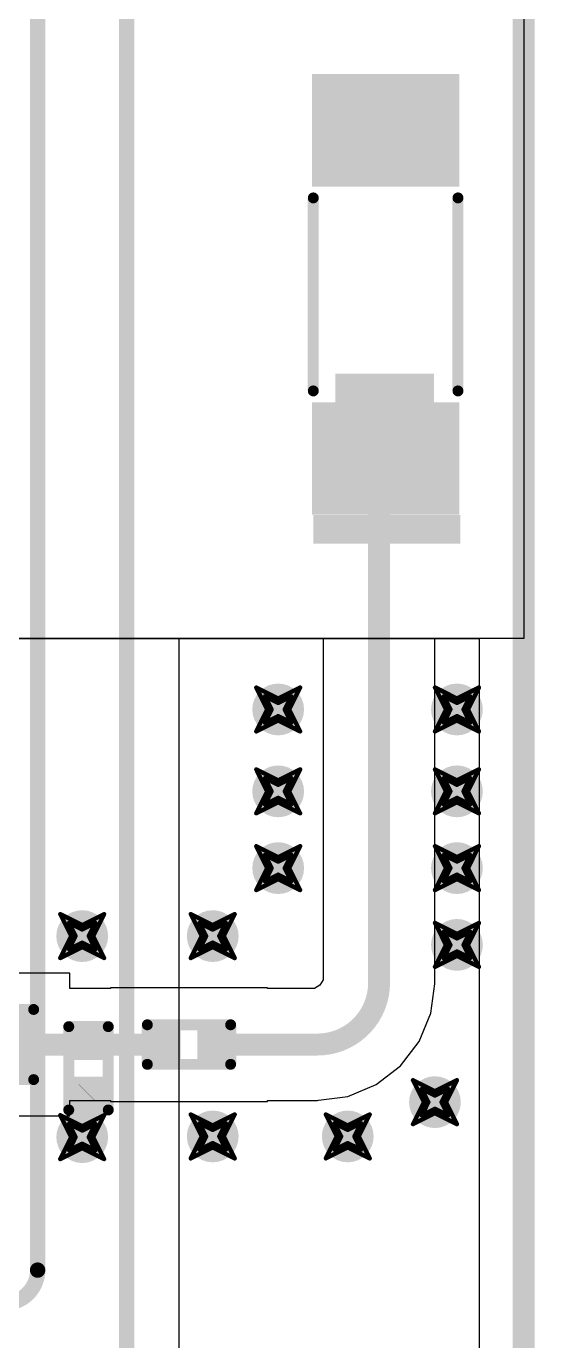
# Model space of a CAD drawing. Header units: inches. Extents: x -2 to 5376, y -4 to 5426.
# Drawn here: x 132.67 to 138.56, y 36.67 to 51.89 of the extents above; entities that cross this region are included whole.
import ezdxf

# ---------------------------------------------------------------- set-up
doc = ezdxf.new("R2010")
doc.units = ezdxf.units.IN
for name, color, linetype in [('Board Outline', 216, 'Continuous'), ('Bottom Layer', 5, 'Continuous'), ('Drill Drawing', 1, 'Continuous'), ('Layer 1', 16, 'Continuous'), ('Layer 2', 76, 'Continuous'), ('Multi-Layer', 9, 'Continuous'), ('Top Layer', 1, 'Continuous'), ('Top Overlay', 2, 'Continuous'), ('Top Paste', 8, 'Continuous'), ('Top Solder', 216, 'Continuous'), ('Via Holes', 16, 'Continuous')]:
    doc.layers.add(name, color=color, linetype=linetype)

# ---------------------------------------------------------------- blocks, each defined once
blk = doc.blocks.new('IND_0201_248')
at = {"layer": 'Top Layer'}
for points in [[(-0.4, 0.15), (-0.15, 0.15), (-0.15, -0.15), (-0.4, -0.15)], [(0.15, 0.15), (0.4, 0.15), (0.4, -0.15), (0.15, -0.15)]]:
    blk.add_hatch(color=1, dxfattribs=at).paths.add_polyline_path(points)
at = {"layer": 'Top Paste'}
for points in [[(-0.4, 0.15), (-0.15, 0.15), (-0.15, -0.15), (-0.4, -0.15)], [(0.15, 0.15), (0.4, 0.15), (0.4, -0.15), (0.15, -0.15)]]:
    blk.add_hatch(color=8, dxfattribs=at).paths.add_polyline_path(points)
at = {"layer": 'Top Solder'}
for points in [[(-0.455, 0.205), (-0.095, 0.205), (-0.095, -0.205), (-0.455, -0.205)], [(0.095, 0.205), (0.455, 0.205), (0.455, -0.205), (0.095, -0.205)]]:
    blk.add_hatch(color=216, dxfattribs=at).paths.add_polyline_path(points)
at = {"layer": 'Top Overlay', "const_width": 0.127}
for points in [[(-0.483, 0.229), (0.483, 0.229)], [(-0.483, 0.229), (-0.483, -0.229)], [(0.483, 0.229), (0.483, -0.229)], [(-0.483, -0.229), (0.483, -0.229)]]:
    blk.add_lwpolyline(points, dxfattribs=at)
at = {"layer": 'Top Overlay', "const_width": 0.0635}
for points in [[(-0.514, 0.229, 1), (-0.451, 0.229, 1)], [(-0.514, 0.229, 1), (-0.451, 0.229, 1)], [(0.451, 0.229, 1), (0.514, 0.229, 1)], [(0.451, 0.229, 1), (0.514, 0.229, 1)], [(-0.514, -0.229, 1), (-0.451, -0.229, 1)], [(-0.514, -0.229, 1), (-0.451, -0.229, 1)], [(0.451, -0.229, 1), (0.514, -0.229, 1)], [(0.451, -0.229, 1), (0.514, -0.229, 1)]]:
    blk.add_lwpolyline(points, format="xyb", close=True, dxfattribs=at)
blk = doc.blocks.new('IND_0201_249')
at = {"layer": 'Top Layer'}
for points in [[(-0.4, 0.15), (-0.15, 0.15), (-0.15, -0.15), (-0.4, -0.15)], [(0.15, 0.15), (0.4, 0.15), (0.4, -0.15), (0.15, -0.15)]]:
    blk.add_hatch(color=1, dxfattribs=at).paths.add_polyline_path(points)
at = {"layer": 'Top Paste'}
for points in [[(-0.4, 0.15), (-0.15, 0.15), (-0.15, -0.15), (-0.4, -0.15)], [(0.15, 0.15), (0.4, 0.15), (0.4, -0.15), (0.15, -0.15)]]:
    blk.add_hatch(color=8, dxfattribs=at).paths.add_polyline_path(points)
at = {"layer": 'Top Solder'}
for points in [[(-0.455, 0.205), (-0.095, 0.205), (-0.095, -0.205), (-0.455, -0.205)], [(0.095, 0.205), (0.455, 0.205), (0.455, -0.205), (0.095, -0.205)]]:
    blk.add_hatch(color=216, dxfattribs=at).paths.add_polyline_path(points)
at = {"layer": 'Top Overlay', "const_width": 0.127}
for points in [[(-0.483, 0.229), (0.483, 0.229)], [(-0.483, -0.229), (-0.483, 0.229)], [(0.483, -0.229), (0.483, 0.229)], [(-0.483, -0.229), (0.483, -0.229)]]:
    blk.add_lwpolyline(points, dxfattribs=at)
at = {"layer": 'Top Overlay', "const_width": 0.0635}
for points in [[(-0.514, 0.229, 1), (-0.451, 0.229, 1)], [(-0.514, 0.229, 1), (-0.451, 0.229, 1)], [(0.451, 0.229, 1), (0.514, 0.229, 1)], [(0.451, 0.229, 1), (0.514, 0.229, 1)], [(-0.514, -0.229, 1), (-0.451, -0.229, 1)], [(-0.514, -0.229, 1), (-0.451, -0.229, 1)], [(0.451, -0.229, 1), (0.514, -0.229, 1)], [(0.451, -0.229, 1), (0.514, -0.229, 1)]]:
    blk.add_lwpolyline(points, format="xyb", close=True, dxfattribs=at)
blk = doc.blocks.new('C___0402_303')
at = {"layer": 'Top Layer'}
for points in [[(-0.699, -0.318), (-0.699, 0.318), (-0.241, 0.318), (-0.241, -0.318)], [(0.241, -0.318), (0.241, 0.318), (0.699, 0.318), (0.699, -0.318)]]:
    blk.add_hatch(color=1, dxfattribs=at).paths.add_polyline_path(points)
at = {"layer": 'Top Paste'}
for points in [[(-0.699, -0.318), (-0.699, 0.318), (-0.241, 0.318), (-0.241, -0.318)], [(0.241, -0.318), (0.241, 0.318), (0.699, 0.318), (0.699, -0.318)]]:
    blk.add_hatch(color=8, dxfattribs=at).paths.add_polyline_path(points)
at = {"layer": 'Top Solder'}
for points in [[(-0.758, -0.377), (-0.758, 0.377), (-0.181, 0.377), (-0.181, -0.377)], [(0.181, -0.377), (0.181, 0.377), (0.759, 0.377), (0.759, -0.377)]]:
    blk.add_hatch(color=216, dxfattribs=at).paths.add_polyline_path(points)
at = {"layer": 'Top Overlay', "const_width": 0.127}
for points in [[(-0.787, -0.406), (-0.787, 0.406)], [(-0.787, 0.406), (-0.279, 0.406)], [(0.279, 0.406), (0.787, 0.406)], [(0.787, -0.406), (0.787, 0.406)], [(-0.787, -0.406), (-0.279, -0.406)], [(0.279, -0.406), (0.787, -0.406)]]:
    blk.add_lwpolyline(points, dxfattribs=at)
at = {"layer": 'Top Overlay', "const_width": 0.0635}
for points in [[(-0.819, 0.406, 1), (-0.756, 0.406, 1)], [(-0.819, 0.406, 1), (-0.756, 0.406, 1)], [(-0.311, 0.406, 1), (-0.248, 0.406, 1)], [(0.248, 0.406, 1), (0.311, 0.406, 1)], [(0.756, 0.406, 1), (0.819, 0.406, 1)], [(0.756, 0.406, 1), (0.819, 0.406, 1)], [(-0.819, -0.406, 1), (-0.756, -0.406, 1)], [(-0.819, -0.406, 1), (-0.756, -0.406, 1)], [(-0.311, -0.406, 1), (-0.248, -0.406, 1)], [(0.248, -0.406, 1), (0.311, -0.406, 1)], [(0.756, -0.406, 1), (0.819, -0.406, 1)], [(0.756, -0.406, 1), (0.819, -0.406, 1)]]:
    blk.add_lwpolyline(points, format="xyb", close=True, dxfattribs=at)
blk = doc.blocks.new('ANT_1206_347')
at = {"layer": 'Top Layer'}
for points in [[(-2.45, 0.75), (-1.35, 0.75), (-1.35, -0.75), (-2.45, -0.75)], [(1.35, 0.75), (2.45, 0.75), (2.45, -0.75), (1.35, -0.75)]]:
    blk.add_hatch(color=1, dxfattribs=at).paths.add_polyline_path(points)
at = {"layer": 'Top Overlay'}
for points in [[(-2.556, 0.837), (-2.887, 0.837), (-2.887, -0.865), (-2.556, -0.865)], [(-1.248, -0.559), (-0.917, -0.559), (-0.917, 0.584), (-1.248, 0.584)]]:
    blk.add_hatch(color=2, dxfattribs=at).paths.add_polyline_path(points)
at = {"layer": 'Top Paste'}
for points in [[(-2.45, 0.75), (-1.35, 0.75), (-1.35, -0.75), (-2.45, -0.75)], [(1.35, 0.75), (2.45, 0.75), (2.45, -0.75), (1.35, -0.75)]]:
    blk.add_hatch(color=8, dxfattribs=at).paths.add_polyline_path(points)
at = {"layer": 'Top Solder'}
for points in [[(-2.552, 0.852), (-1.248, 0.852), (-1.248, -0.852), (-2.552, -0.852)], [(1.248, 0.852), (2.552, 0.852), (2.552, -0.852), (1.248, -0.852)]]:
    blk.add_hatch(color=216, dxfattribs=at).paths.add_polyline_path(points)
at = {"layer": 'Top Overlay', "const_width": 0.127}
for points in [[(-1.118, 0.838), (1.118, 0.838)], [(-1.118, -0.838), (1.118, -0.838)]]:
    blk.add_lwpolyline(points, dxfattribs=at)
at = {"layer": 'Top Overlay', "const_width": 0.0635}
for points in [[(-1.149, 0.838, 1), (-1.086, 0.838, 1)], [(1.086, 0.838, 1), (1.149, 0.838, 1)], [(-1.149, -0.838, 1), (-1.086, -0.838, 1)], [(1.086, -0.838, 1), (1.149, -0.838, 1)]]:
    blk.add_lwpolyline(points, format="xyb", close=True, dxfattribs=at)

msp = doc.modelspace()

# ---------------------------------------------------------------- hatches: boundary and pattern name
at = {"layer": 'Bottom Layer'}
h = msp.add_hatch(color=5, dxfattribs=at)
edge = h.paths.add_edge_path()
edge.add_arc((135.585, 43.983), 0.3, 0, 360)
h = msp.add_hatch(color=5, dxfattribs=at)
edge = h.paths.add_edge_path()
edge.add_arc((137.656, 43.983), 0.3, 0, 360)
h = msp.add_hatch(color=5, dxfattribs=at)
edge = h.paths.add_edge_path()
edge.add_arc((135.585, 43.035), 0.3, 0, 360)
h = msp.add_hatch(color=5, dxfattribs=at)
edge = h.paths.add_edge_path()
edge.add_arc((137.656, 43.035), 0.3, 0, 360)
h = msp.add_hatch(color=5, dxfattribs=at)
edge = h.paths.add_edge_path()
edge.add_arc((135.585, 42.146), 0.3, 0, 360)
h = msp.add_hatch(color=5, dxfattribs=at)
edge = h.paths.add_edge_path()
edge.add_arc((137.656, 42.146), 0.3, 0, 360)
h = msp.add_hatch(color=5, dxfattribs=at)
edge = h.paths.add_edge_path()
edge.add_arc((133.315, 41.359), 0.3, 0, 360)
h = msp.add_hatch(color=5, dxfattribs=at)
edge = h.paths.add_edge_path()
edge.add_arc((134.827, 41.359), 0.3, 0, 360)
h = msp.add_hatch(color=5, dxfattribs=at)
edge = h.paths.add_edge_path()
edge.add_arc((137.656, 41.257), 0.3, 0, 360)
h = msp.add_hatch(color=5, dxfattribs=at)
edge = h.paths.add_edge_path()
edge.add_arc((137.401, 39.436), 0.3, 0, 360)
h = msp.add_hatch(color=5, dxfattribs=at)
edge = h.paths.add_edge_path()
edge.add_arc((133.315, 39.031), 0.3, 0, 360)
h = msp.add_hatch(color=5, dxfattribs=at)
edge = h.paths.add_edge_path()
edge.add_arc((134.827, 39.039), 0.3, 0, 360)
h = msp.add_hatch(color=5, dxfattribs=at)
edge = h.paths.add_edge_path()
edge.add_arc((136.391, 39.039), 0.3, 0, 360)
at = {"layer": 'Layer 1'}
h = msp.add_hatch(color=16, dxfattribs=at)
edge = h.paths.add_edge_path()
edge.add_arc((135.585, 43.983), 0.3, 0, 360)
h = msp.add_hatch(color=16, dxfattribs=at)
edge = h.paths.add_edge_path()
edge.add_arc((137.656, 43.983), 0.3, 0, 360)
h = msp.add_hatch(color=16, dxfattribs=at)
edge = h.paths.add_edge_path()
edge.add_arc((135.585, 43.035), 0.3, 0, 360)
h = msp.add_hatch(color=16, dxfattribs=at)
edge = h.paths.add_edge_path()
edge.add_arc((137.656, 43.035), 0.3, 0, 360)
h = msp.add_hatch(color=16, dxfattribs=at)
edge = h.paths.add_edge_path()
edge.add_arc((135.585, 42.146), 0.3, 0, 360)
h = msp.add_hatch(color=16, dxfattribs=at)
edge = h.paths.add_edge_path()
edge.add_arc((137.656, 42.146), 0.3, 0, 360)
h = msp.add_hatch(color=16, dxfattribs=at)
edge = h.paths.add_edge_path()
edge.add_arc((133.315, 41.359), 0.3, 0, 360)
h = msp.add_hatch(color=16, dxfattribs=at)
edge = h.paths.add_edge_path()
edge.add_arc((134.827, 41.359), 0.3, 0, 360)
h = msp.add_hatch(color=16, dxfattribs=at)
edge = h.paths.add_edge_path()
edge.add_arc((137.656, 41.257), 0.3, 0, 360)
h = msp.add_hatch(color=16, dxfattribs=at)
edge = h.paths.add_edge_path()
edge.add_arc((137.401, 39.436), 0.3, 0, 360)
h = msp.add_hatch(color=16, dxfattribs=at)
edge = h.paths.add_edge_path()
edge.add_arc((133.315, 39.031), 0.3, 0, 360)
h = msp.add_hatch(color=16, dxfattribs=at)
edge = h.paths.add_edge_path()
edge.add_arc((134.827, 39.039), 0.3, 0, 360)
h = msp.add_hatch(color=16, dxfattribs=at)
edge = h.paths.add_edge_path()
edge.add_arc((136.391, 39.039), 0.3, 0, 360)
at = {"layer": 'Layer 2'}
h = msp.add_hatch(color=76, dxfattribs=at)
edge = h.paths.add_edge_path()
edge.add_arc((135.585, 43.983), 0.3, 0, 360)
h = msp.add_hatch(color=76, dxfattribs=at)
edge = h.paths.add_edge_path()
edge.add_arc((137.656, 43.983), 0.3, 0, 360)
h = msp.add_hatch(color=76, dxfattribs=at)
edge = h.paths.add_edge_path()
edge.add_arc((135.585, 43.035), 0.3, 0, 360)
h = msp.add_hatch(color=76, dxfattribs=at)
edge = h.paths.add_edge_path()
edge.add_arc((137.656, 43.035), 0.3, 0, 360)
h = msp.add_hatch(color=76, dxfattribs=at)
edge = h.paths.add_edge_path()
edge.add_arc((135.585, 42.146), 0.3, 0, 360)
h = msp.add_hatch(color=76, dxfattribs=at)
edge = h.paths.add_edge_path()
edge.add_arc((137.656, 42.146), 0.3, 0, 360)
h = msp.add_hatch(color=76, dxfattribs=at)
edge = h.paths.add_edge_path()
edge.add_arc((133.315, 41.359), 0.3, 0, 360)
h = msp.add_hatch(color=76, dxfattribs=at)
edge = h.paths.add_edge_path()
edge.add_arc((134.827, 41.359), 0.3, 0, 360)
h = msp.add_hatch(color=76, dxfattribs=at)
edge = h.paths.add_edge_path()
edge.add_arc((137.656, 41.257), 0.3, 0, 360)
h = msp.add_hatch(color=76, dxfattribs=at)
edge = h.paths.add_edge_path()
edge.add_arc((137.401, 39.436), 0.3, 0, 360)
h = msp.add_hatch(color=76, dxfattribs=at)
edge = h.paths.add_edge_path()
edge.add_arc((133.315, 39.031), 0.3, 0, 360)
h = msp.add_hatch(color=76, dxfattribs=at)
edge = h.paths.add_edge_path()
edge.add_arc((134.827, 39.039), 0.3, 0, 360)
h = msp.add_hatch(color=76, dxfattribs=at)
edge = h.paths.add_edge_path()
edge.add_arc((136.391, 39.039), 0.3, 0, 360)
at = {"layer": 'Top Layer'}
h = msp.add_hatch(color=1, dxfattribs=at)
edge = h.paths.add_edge_path()
edge.add_arc((135.585, 43.983), 0.3, 0, 360)
h = msp.add_hatch(color=1, dxfattribs=at)
edge = h.paths.add_edge_path()
edge.add_arc((137.656, 43.983), 0.3, 0, 360)
h = msp.add_hatch(color=1, dxfattribs=at)
edge = h.paths.add_edge_path()
edge.add_arc((135.585, 43.035), 0.3, 0, 360)
h = msp.add_hatch(color=1, dxfattribs=at)
edge = h.paths.add_edge_path()
edge.add_arc((137.656, 43.035), 0.3, 0, 360)
h = msp.add_hatch(color=1, dxfattribs=at)
edge = h.paths.add_edge_path()
edge.add_arc((135.585, 42.146), 0.3, 0, 360)
h = msp.add_hatch(color=1, dxfattribs=at)
edge = h.paths.add_edge_path()
edge.add_arc((137.656, 42.146), 0.3, 0, 360)
h = msp.add_hatch(color=1, dxfattribs=at)
edge = h.paths.add_edge_path()
edge.add_arc((133.315, 41.359), 0.3, 0, 360)
h = msp.add_hatch(color=1, dxfattribs=at)
edge = h.paths.add_edge_path()
edge.add_arc((134.827, 41.359), 0.3, 0, 360)
h = msp.add_hatch(color=1, dxfattribs=at)
edge = h.paths.add_edge_path()
edge.add_arc((137.656, 41.257), 0.3, 0, 360)
h = msp.add_hatch(color=1, dxfattribs=at)
edge = h.paths.add_edge_path()
edge.add_arc((137.401, 39.436), 0.3, 0, 360)
h = msp.add_hatch(color=1, dxfattribs=at)
edge = h.paths.add_edge_path()
edge.add_arc((133.315, 39.031), 0.3, 0, 360)
h = msp.add_hatch(color=1, dxfattribs=at)
edge = h.paths.add_edge_path()
edge.add_arc((134.827, 39.039), 0.3, 0, 360)
h = msp.add_hatch(color=1, dxfattribs=at)
edge = h.paths.add_edge_path()
edge.add_arc((136.391, 39.039), 0.3, 0, 360)
at = {"layer": 'Via Holes'}
h = msp.add_hatch(color=7, dxfattribs=at)
edge = h.paths.add_edge_path()
edge.add_arc((135.585, 43.983), 0.15, 0, 360)
h = msp.add_hatch(color=7, dxfattribs=at)
edge = h.paths.add_edge_path()
edge.add_arc((137.656, 43.983), 0.15, 0, 360)
h = msp.add_hatch(color=7, dxfattribs=at)
edge = h.paths.add_edge_path()
edge.add_arc((135.585, 43.035), 0.15, 0, 360)
h = msp.add_hatch(color=7, dxfattribs=at)
edge = h.paths.add_edge_path()
edge.add_arc((137.656, 43.035), 0.15, 0, 360)
h = msp.add_hatch(color=7, dxfattribs=at)
edge = h.paths.add_edge_path()
edge.add_arc((135.585, 42.146), 0.15, 0, 360)
h = msp.add_hatch(color=7, dxfattribs=at)
edge = h.paths.add_edge_path()
edge.add_arc((137.656, 42.146), 0.15, 0, 360)
h = msp.add_hatch(color=7, dxfattribs=at)
edge = h.paths.add_edge_path()
edge.add_arc((133.315, 41.359), 0.15, 0, 360)
h = msp.add_hatch(color=7, dxfattribs=at)
edge = h.paths.add_edge_path()
edge.add_arc((134.827, 41.359), 0.15, 0, 360)
h = msp.add_hatch(color=7, dxfattribs=at)
edge = h.paths.add_edge_path()
edge.add_arc((137.656, 41.257), 0.15, 0, 360)
h = msp.add_hatch(color=7, dxfattribs=at)
edge = h.paths.add_edge_path()
edge.add_arc((137.401, 39.436), 0.15, 0, 360)
h = msp.add_hatch(color=7, dxfattribs=at)
edge = h.paths.add_edge_path()
edge.add_arc((133.315, 39.031), 0.15, 0, 360)
h = msp.add_hatch(color=7, dxfattribs=at)
edge = h.paths.add_edge_path()
edge.add_arc((134.827, 39.039), 0.15, 0, 360)
h = msp.add_hatch(color=7, dxfattribs=at)
edge = h.paths.add_edge_path()
edge.add_arc((136.391, 39.039), 0.15, 0, 360)

# ---------------------------------------------------------------- linework, layer by layer
at = {"layer": 'Board Outline', "const_width": 0.254}
msp.add_lwpolyline([(138.43, -0.443), (138.43, 93.461)], dxfattribs=at)
at = {"layer": 'Bottom Layer'}
for p, q in [((131.93, 44.806), (137.912, 44.806)), ((137.912, 44.806), (137.912, 13.131))]:
    msp.add_line(p, q, dxfattribs=at)
at = {"layer": 'Drill Drawing', "const_width": 0.0508}
for points in [[(135.331, 44.237), (135.585, 44.11)], [(135.331, 44.237), (135.458, 43.983)], [(135.433, 44.135), (135.585, 44.059)], [(135.433, 44.135), (135.509, 43.983)], [(135.585, 44.11), (135.839, 44.237)], [(135.585, 44.059), (135.738, 44.135)], [(135.661, 43.983), (135.738, 44.135)], [(135.712, 43.983), (135.839, 44.237)], [(137.402, 44.237), (137.656, 44.11)], [(137.402, 44.237), (137.529, 43.983)], [(137.504, 44.135), (137.656, 44.059)], [(137.504, 44.135), (137.58, 43.983)], [(137.656, 44.11), (137.91, 44.237)], [(137.656, 44.059), (137.808, 44.135)], [(137.732, 43.983), (137.808, 44.135)], [(137.783, 43.983), (137.91, 44.237)], [(135.331, 43.729), (135.458, 43.983)], [(135.433, 43.83), (135.509, 43.983)], [(135.661, 43.983), (135.738, 43.83)], [(135.712, 43.983), (135.839, 43.729)], [(137.402, 43.729), (137.529, 43.983)], [(137.504, 43.83), (137.58, 43.983)], [(137.732, 43.983), (137.808, 43.83)], [(137.783, 43.983), (137.91, 43.729)], [(135.331, 43.729), (135.585, 43.856)], [(135.433, 43.83), (135.585, 43.906)], [(135.585, 43.906), (135.738, 43.83)], [(135.585, 43.856), (135.839, 43.729)], [(137.402, 43.729), (137.656, 43.856)], [(137.504, 43.83), (137.656, 43.906)], [(137.656, 43.906), (137.808, 43.83)], [(137.656, 43.856), (137.91, 43.729)], [(135.331, 43.289), (135.585, 43.162)], [(135.331, 43.289), (135.458, 43.035)], [(135.585, 43.162), (135.839, 43.289)], [(135.712, 43.035), (135.839, 43.289)], [(137.402, 43.289), (137.656, 43.162)], [(137.402, 43.289), (137.529, 43.035)], [(137.656, 43.162), (137.91, 43.289)], [(137.783, 43.035), (137.91, 43.289)], [(135.433, 43.188), (135.585, 43.111)], [(135.433, 43.188), (135.509, 43.035)], [(135.585, 43.111), (135.738, 43.188)], [(135.661, 43.035), (135.738, 43.188)], [(137.504, 43.188), (137.656, 43.111)], [(137.504, 43.188), (137.58, 43.035)], [(137.656, 43.111), (137.808, 43.188)], [(137.732, 43.035), (137.808, 43.188)], [(135.331, 42.781), (135.458, 43.035)], [(135.331, 42.781), (135.585, 42.908)], [(135.433, 42.883), (135.509, 43.035)], [(135.433, 42.883), (135.585, 42.959)], [(135.585, 42.959), (135.738, 42.883)], [(135.585, 42.908), (135.839, 42.781)], [(135.661, 43.035), (135.738, 42.883)], [(135.712, 43.035), (135.839, 42.781)], [(137.402, 42.781), (137.529, 43.035)], [(137.402, 42.781), (137.656, 42.908)], [(137.504, 42.883), (137.58, 43.035)], [(137.504, 42.883), (137.656, 42.959)], [(137.656, 42.959), (137.808, 42.883)], [(137.656, 42.908), (137.91, 42.781)], [(137.732, 43.035), (137.808, 42.883)], [(137.783, 43.035), (137.91, 42.781)], [(135.331, 42.4), (135.585, 42.273)], [(135.331, 42.4), (135.458, 42.146)], [(135.433, 42.298), (135.585, 42.222)], [(135.433, 42.298), (135.509, 42.146)], [(135.585, 42.273), (135.839, 42.4)], [(135.585, 42.222), (135.738, 42.298)], [(135.661, 42.146), (135.738, 42.298)], [(135.712, 42.146), (135.839, 42.4)], [(137.402, 42.4), (137.656, 42.273)], [(137.402, 42.4), (137.529, 42.146)], [(137.504, 42.298), (137.656, 42.222)], [(137.504, 42.298), (137.58, 42.146)], [(137.656, 42.273), (137.91, 42.4)], [(137.656, 42.222), (137.808, 42.298)], [(137.732, 42.146), (137.808, 42.298)], [(137.783, 42.146), (137.91, 42.4)], [(135.331, 41.892), (135.458, 42.146)], [(135.433, 41.994), (135.509, 42.146)], [(135.661, 42.146), (135.738, 41.994)], [(135.712, 42.146), (135.839, 41.892)], [(137.402, 41.892), (137.529, 42.146)], [(137.504, 41.994), (137.58, 42.146)], [(137.732, 42.146), (137.808, 41.994)], [(137.783, 42.146), (137.91, 41.892)], [(135.331, 41.892), (135.585, 42.019)], [(135.433, 41.994), (135.585, 42.07)], [(135.585, 42.07), (135.738, 41.994)], [(135.585, 42.019), (135.839, 41.892)], [(137.402, 41.892), (137.656, 42.019)], [(137.504, 41.994), (137.656, 42.07)], [(137.656, 42.07), (137.808, 41.994)], [(137.656, 42.019), (137.91, 41.892)], [(133.061, 41.613), (133.315, 41.486)], [(133.061, 41.613), (133.188, 41.359)], [(133.315, 41.486), (133.569, 41.613)], [(133.442, 41.359), (133.569, 41.613)], [(134.573, 41.613), (134.827, 41.486)], [(134.573, 41.613), (134.7, 41.359)], [(134.827, 41.486), (135.081, 41.613)], [(134.954, 41.359), (135.081, 41.613)], [(133.162, 41.511), (133.315, 41.435)], [(133.162, 41.511), (133.238, 41.359)], [(133.315, 41.435), (133.467, 41.511)], [(133.391, 41.359), (133.467, 41.511)], [(134.674, 41.511), (134.827, 41.435)], [(134.674, 41.511), (134.751, 41.359)], [(134.827, 41.435), (134.979, 41.511)], [(134.903, 41.359), (134.979, 41.511)], [(137.402, 41.511), (137.656, 41.384)], [(137.402, 41.511), (137.529, 41.257)], [(137.504, 41.409), (137.656, 41.333)], [(137.504, 41.409), (137.58, 41.257)], [(137.656, 41.384), (137.91, 41.511)], [(137.656, 41.333), (137.808, 41.409)], [(137.732, 41.257), (137.808, 41.409)], [(137.783, 41.257), (137.91, 41.511)], [(133.061, 41.105), (133.188, 41.359)], [(133.061, 41.105), (133.315, 41.232)], [(133.162, 41.206), (133.238, 41.359)], [(133.162, 41.206), (133.315, 41.283)], [(133.315, 41.283), (133.467, 41.206)], [(133.315, 41.232), (133.569, 41.105)], [(133.391, 41.359), (133.467, 41.206)], [(133.442, 41.359), (133.569, 41.105)], [(134.573, 41.105), (134.7, 41.359)], [(134.573, 41.105), (134.827, 41.232)], [(134.674, 41.206), (134.751, 41.359)], [(134.674, 41.206), (134.827, 41.283)], [(134.827, 41.283), (134.979, 41.206)], [(134.827, 41.232), (135.081, 41.105)], [(134.903, 41.359), (134.979, 41.206)], [(134.954, 41.359), (135.081, 41.105)], [(137.402, 41.003), (137.529, 41.257)], [(137.504, 41.104), (137.58, 41.257)], [(137.732, 41.257), (137.808, 41.104)], [(137.783, 41.257), (137.91, 41.003)], [(137.402, 41.003), (137.656, 41.13)], [(137.504, 41.104), (137.656, 41.181)], [(137.656, 41.181), (137.808, 41.104)], [(137.656, 41.13), (137.91, 41.003)], [(137.147, 39.69), (137.401, 39.563)], [(137.147, 39.69), (137.274, 39.436)], [(137.249, 39.588), (137.401, 39.512)], [(137.249, 39.588), (137.325, 39.436)], [(137.401, 39.563), (137.655, 39.69)], [(137.401, 39.512), (137.553, 39.588)], [(137.477, 39.436), (137.553, 39.588)], [(137.528, 39.436), (137.655, 39.69)], [(137.147, 39.182), (137.274, 39.436)], [(137.249, 39.283), (137.325, 39.436)], [(137.477, 39.436), (137.553, 39.283)], [(137.528, 39.436), (137.655, 39.182)], [(133.061, 39.285), (133.315, 39.158)], [(133.061, 39.285), (133.188, 39.031)], [(133.315, 39.158), (133.569, 39.285)], [(133.442, 39.031), (133.569, 39.285)], [(134.573, 39.293), (134.827, 39.166)], [(134.573, 39.293), (134.7, 39.039)], [(134.827, 39.166), (135.081, 39.293)], [(134.954, 39.039), (135.081, 39.293)], [(136.137, 39.293), (136.391, 39.166)], [(136.137, 39.293), (136.264, 39.039)], [(136.391, 39.166), (136.645, 39.293)], [(136.518, 39.039), (136.645, 39.293)], [(137.147, 39.182), (137.401, 39.309)], [(137.249, 39.283), (137.401, 39.359)], [(137.401, 39.359), (137.553, 39.283)], [(137.401, 39.309), (137.655, 39.182)], [(133.162, 39.184), (133.315, 39.107)], [(133.162, 39.184), (133.238, 39.031)], [(133.315, 39.107), (133.467, 39.184)], [(133.391, 39.031), (133.467, 39.184)], [(134.674, 39.191), (134.827, 39.115)], [(134.674, 39.191), (134.751, 39.039)], [(134.827, 39.115), (134.979, 39.191)], [(134.903, 39.039), (134.979, 39.191)], [(136.239, 39.191), (136.391, 39.115)], [(136.239, 39.191), (136.315, 39.039)], [(136.391, 39.115), (136.544, 39.191)], [(136.468, 39.039), (136.544, 39.191)], [(133.061, 38.777), (133.188, 39.031)], [(133.162, 38.879), (133.238, 39.031)], [(133.162, 38.879), (133.315, 38.955)], [(133.315, 38.955), (133.467, 38.879)], [(133.391, 39.031), (133.467, 38.879)], [(133.442, 39.031), (133.569, 38.777)], [(134.573, 38.785), (134.7, 39.039)], [(134.674, 38.886), (134.751, 39.039)], [(134.674, 38.886), (134.827, 38.962)], [(134.827, 38.962), (134.979, 38.886)], [(134.903, 39.039), (134.979, 38.886)], [(134.954, 39.039), (135.081, 38.785)], [(136.137, 38.785), (136.264, 39.039)], [(136.239, 38.886), (136.315, 39.039)], [(136.239, 38.886), (136.391, 38.962)], [(136.391, 38.962), (136.544, 38.886)], [(136.468, 39.039), (136.544, 38.886)], [(136.518, 39.039), (136.645, 38.785)], [(133.061, 38.777), (133.315, 38.904)], [(133.315, 38.904), (133.569, 38.777)], [(134.573, 38.785), (134.827, 38.912)], [(134.827, 38.912), (135.081, 38.785)], [(136.137, 38.785), (136.391, 38.912)], [(136.391, 38.912), (136.645, 38.785)]]:
    msp.add_lwpolyline(points, dxfattribs=at)
at = {"layer": 'Drill Drawing', "const_width": 0.0254}
for points in [[(135.319, 44.237, 1), (135.344, 44.237, 1)], [(135.319, 44.237, 1), (135.344, 44.237, 1)], [(135.42, 44.135, 1), (135.446, 44.135, 1)], [(135.42, 44.135, 1), (135.446, 44.135, 1)], [(135.725, 44.135, 1), (135.75, 44.135, 1)], [(135.725, 44.135, 1), (135.75, 44.135, 1)], [(135.827, 44.237, 1), (135.852, 44.237, 1)], [(135.827, 44.237, 1), (135.852, 44.237, 1)], [(137.389, 44.237, 1), (137.415, 44.237, 1)], [(137.389, 44.237, 1), (137.415, 44.237, 1)], [(137.491, 44.135, 1), (137.516, 44.135, 1)], [(137.491, 44.135, 1), (137.516, 44.135, 1)], [(137.796, 44.135, 1), (137.821, 44.135, 1)], [(137.796, 44.135, 1), (137.821, 44.135, 1)], [(137.897, 44.237, 1), (137.923, 44.237, 1)], [(137.897, 44.237, 1), (137.923, 44.237, 1)], [(135.446, 43.983, 1), (135.471, 43.983, 1)], [(135.446, 43.983, 1), (135.471, 43.983, 1)], [(135.496, 43.983, 1), (135.522, 43.983, 1)], [(135.496, 43.983, 1), (135.522, 43.983, 1)], [(135.572, 44.11, 1), (135.598, 44.11, 1)], [(135.572, 44.11, 1), (135.598, 44.11, 1)], [(135.572, 44.059, 1), (135.598, 44.059, 1)], [(135.572, 44.059, 1), (135.598, 44.059, 1)], [(135.649, 43.983, 1), (135.674, 43.983, 1)], [(135.649, 43.983, 1), (135.674, 43.983, 1)], [(135.7, 43.983, 1), (135.725, 43.983, 1)], [(135.7, 43.983, 1), (135.725, 43.983, 1)], [(137.516, 43.983, 1), (137.542, 43.983, 1)], [(137.516, 43.983, 1), (137.542, 43.983, 1)], [(137.567, 43.983, 1), (137.593, 43.983, 1)], [(137.567, 43.983, 1), (137.593, 43.983, 1)], [(137.643, 44.11, 1), (137.669, 44.11, 1)], [(137.643, 44.11, 1), (137.669, 44.11, 1)], [(137.643, 44.059, 1), (137.669, 44.059, 1)], [(137.643, 44.059, 1), (137.669, 44.059, 1)], [(137.72, 43.983, 1), (137.745, 43.983, 1)], [(137.72, 43.983, 1), (137.745, 43.983, 1)], [(137.77, 43.983, 1), (137.796, 43.983, 1)], [(137.77, 43.983, 1), (137.796, 43.983, 1)], [(135.42, 43.83, 1), (135.446, 43.83, 1)], [(135.42, 43.83, 1), (135.446, 43.83, 1)], [(135.572, 43.906, 1), (135.598, 43.906, 1)], [(135.572, 43.906, 1), (135.598, 43.906, 1)], [(135.572, 43.856, 1), (135.598, 43.856, 1)], [(135.572, 43.856, 1), (135.598, 43.856, 1)], [(135.725, 43.83, 1), (135.75, 43.83, 1)], [(135.725, 43.83, 1), (135.75, 43.83, 1)], [(137.491, 43.83, 1), (137.516, 43.83, 1)], [(137.491, 43.83, 1), (137.516, 43.83, 1)], [(137.643, 43.906, 1), (137.669, 43.906, 1)], [(137.643, 43.906, 1), (137.669, 43.906, 1)], [(137.643, 43.856, 1), (137.669, 43.856, 1)], [(137.643, 43.856, 1), (137.669, 43.856, 1)], [(137.796, 43.83, 1), (137.821, 43.83, 1)], [(137.796, 43.83, 1), (137.821, 43.83, 1)], [(135.319, 43.729, 1), (135.344, 43.729, 1)], [(135.319, 43.729, 1), (135.344, 43.729, 1)], [(135.827, 43.729, 1), (135.852, 43.729, 1)], [(135.827, 43.729, 1), (135.852, 43.729, 1)], [(137.389, 43.729, 1), (137.415, 43.729, 1)], [(137.389, 43.729, 1), (137.415, 43.729, 1)], [(137.897, 43.729, 1), (137.923, 43.729, 1)], [(137.897, 43.729, 1), (137.923, 43.729, 1)], [(135.319, 43.289, 1), (135.344, 43.289, 1)], [(135.319, 43.289, 1), (135.344, 43.289, 1)], [(135.827, 43.289, 1), (135.852, 43.289, 1)], [(135.827, 43.289, 1), (135.852, 43.289, 1)], [(137.389, 43.289, 1), (137.415, 43.289, 1)], [(137.389, 43.289, 1), (137.415, 43.289, 1)], [(137.897, 43.289, 1), (137.923, 43.289, 1)], [(137.897, 43.289, 1), (137.923, 43.289, 1)], [(135.42, 43.188, 1), (135.446, 43.188, 1)], [(135.42, 43.188, 1), (135.446, 43.188, 1)], [(135.572, 43.162, 1), (135.598, 43.162, 1)], [(135.572, 43.162, 1), (135.598, 43.162, 1)], [(135.572, 43.111, 1), (135.598, 43.111, 1)], [(135.572, 43.111, 1), (135.598, 43.111, 1)], [(135.725, 43.188, 1), (135.75, 43.188, 1)], [(135.725, 43.188, 1), (135.75, 43.188, 1)], [(137.491, 43.188, 1), (137.516, 43.188, 1)], [(137.491, 43.188, 1), (137.516, 43.188, 1)], [(137.643, 43.162, 1), (137.669, 43.162, 1)], [(137.643, 43.162, 1), (137.669, 43.162, 1)], [(137.643, 43.111, 1), (137.669, 43.111, 1)], [(137.643, 43.111, 1), (137.669, 43.111, 1)], [(137.796, 43.188, 1), (137.821, 43.188, 1)], [(137.796, 43.188, 1), (137.821, 43.188, 1)], [(135.446, 43.035, 1), (135.471, 43.035, 1)], [(135.446, 43.035, 1), (135.471, 43.035, 1)], [(135.496, 43.035, 1), (135.522, 43.035, 1)], [(135.496, 43.035, 1), (135.522, 43.035, 1)], [(135.572, 42.959, 1), (135.598, 42.959, 1)], [(135.572, 42.959, 1), (135.598, 42.959, 1)], [(135.572, 42.908, 1), (135.598, 42.908, 1)], [(135.572, 42.908, 1), (135.598, 42.908, 1)], [(135.649, 43.035, 1), (135.674, 43.035, 1)], [(135.649, 43.035, 1), (135.674, 43.035, 1)], [(135.7, 43.035, 1), (135.725, 43.035, 1)], [(135.7, 43.035, 1), (135.725, 43.035, 1)], [(137.516, 43.035, 1), (137.542, 43.035, 1)], [(137.516, 43.035, 1), (137.542, 43.035, 1)], [(137.567, 43.035, 1), (137.593, 43.035, 1)], [(137.567, 43.035, 1), (137.593, 43.035, 1)], [(137.643, 42.959, 1), (137.669, 42.959, 1)], [(137.643, 42.959, 1), (137.669, 42.959, 1)], [(137.643, 42.908, 1), (137.669, 42.908, 1)], [(137.643, 42.908, 1), (137.669, 42.908, 1)], [(137.72, 43.035, 1), (137.745, 43.035, 1)], [(137.72, 43.035, 1), (137.745, 43.035, 1)], [(137.77, 43.035, 1), (137.796, 43.035, 1)], [(137.77, 43.035, 1), (137.796, 43.035, 1)], [(135.319, 42.781, 1), (135.344, 42.781, 1)], [(135.319, 42.781, 1), (135.344, 42.781, 1)], [(135.42, 42.883, 1), (135.446, 42.883, 1)], [(135.42, 42.883, 1), (135.446, 42.883, 1)], [(135.725, 42.883, 1), (135.75, 42.883, 1)], [(135.725, 42.883, 1), (135.75, 42.883, 1)], [(135.827, 42.781, 1), (135.852, 42.781, 1)], [(135.827, 42.781, 1), (135.852, 42.781, 1)], [(137.389, 42.781, 1), (137.415, 42.781, 1)], [(137.389, 42.781, 1), (137.415, 42.781, 1)], [(137.491, 42.883, 1), (137.516, 42.883, 1)], [(137.491, 42.883, 1), (137.516, 42.883, 1)], [(137.796, 42.883, 1), (137.821, 42.883, 1)], [(137.796, 42.883, 1), (137.821, 42.883, 1)], [(137.897, 42.781, 1), (137.923, 42.781, 1)], [(137.897, 42.781, 1), (137.923, 42.781, 1)], [(135.319, 42.4, 1), (135.344, 42.4, 1)], [(135.319, 42.4, 1), (135.344, 42.4, 1)], [(135.42, 42.298, 1), (135.446, 42.298, 1)], [(135.42, 42.298, 1), (135.446, 42.298, 1)], [(135.725, 42.298, 1), (135.75, 42.298, 1)], [(135.725, 42.298, 1), (135.75, 42.298, 1)], [(135.827, 42.4, 1), (135.852, 42.4, 1)], [(135.827, 42.4, 1), (135.852, 42.4, 1)], [(137.389, 42.4, 1), (137.415, 42.4, 1)], [(137.389, 42.4, 1), (137.415, 42.4, 1)], [(137.491, 42.298, 1), (137.516, 42.298, 1)], [(137.491, 42.298, 1), (137.516, 42.298, 1)], [(137.796, 42.298, 1), (137.821, 42.298, 1)], [(137.796, 42.298, 1), (137.821, 42.298, 1)], [(137.897, 42.4, 1), (137.923, 42.4, 1)], [(137.897, 42.4, 1), (137.923, 42.4, 1)], [(135.446, 42.146, 1), (135.471, 42.146, 1)], [(135.446, 42.146, 1), (135.471, 42.146, 1)], [(135.496, 42.146, 1), (135.522, 42.146, 1)], [(135.496, 42.146, 1), (135.522, 42.146, 1)], [(135.572, 42.273, 1), (135.598, 42.273, 1)], [(135.572, 42.273, 1), (135.598, 42.273, 1)], [(135.572, 42.222, 1), (135.598, 42.222, 1)], [(135.572, 42.222, 1), (135.598, 42.222, 1)], [(135.649, 42.146, 1), (135.674, 42.146, 1)], [(135.649, 42.146, 1), (135.674, 42.146, 1)], [(135.7, 42.146, 1), (135.725, 42.146, 1)], [(135.7, 42.146, 1), (135.725, 42.146, 1)], [(137.516, 42.146, 1), (137.542, 42.146, 1)], [(137.516, 42.146, 1), (137.542, 42.146, 1)], [(137.567, 42.146, 1), (137.593, 42.146, 1)], [(137.567, 42.146, 1), (137.593, 42.146, 1)], [(137.643, 42.273, 1), (137.669, 42.273, 1)], [(137.643, 42.273, 1), (137.669, 42.273, 1)], [(137.643, 42.222, 1), (137.669, 42.222, 1)], [(137.643, 42.222, 1), (137.669, 42.222, 1)], [(137.72, 42.146, 1), (137.745, 42.146, 1)], [(137.72, 42.146, 1), (137.745, 42.146, 1)], [(137.77, 42.146, 1), (137.796, 42.146, 1)], [(137.77, 42.146, 1), (137.796, 42.146, 1)], [(135.42, 41.994, 1), (135.446, 41.994, 1)], [(135.42, 41.994, 1), (135.446, 41.994, 1)], [(135.572, 42.07, 1), (135.598, 42.07, 1)], [(135.572, 42.07, 1), (135.598, 42.07, 1)], [(135.572, 42.019, 1), (135.598, 42.019, 1)], [(135.572, 42.019, 1), (135.598, 42.019, 1)], [(135.725, 41.994, 1), (135.75, 41.994, 1)], [(135.725, 41.994, 1), (135.75, 41.994, 1)], [(137.491, 41.994, 1), (137.516, 41.994, 1)], [(137.491, 41.994, 1), (137.516, 41.994, 1)], [(137.643, 42.07, 1), (137.669, 42.07, 1)], [(137.643, 42.07, 1), (137.669, 42.07, 1)], [(137.643, 42.019, 1), (137.669, 42.019, 1)], [(137.643, 42.019, 1), (137.669, 42.019, 1)], [(137.796, 41.994, 1), (137.821, 41.994, 1)], [(137.796, 41.994, 1), (137.821, 41.994, 1)], [(135.319, 41.892, 1), (135.344, 41.892, 1)], [(135.319, 41.892, 1), (135.344, 41.892, 1)], [(135.827, 41.892, 1), (135.852, 41.892, 1)], [(135.827, 41.892, 1), (135.852, 41.892, 1)], [(137.389, 41.892, 1), (137.415, 41.892, 1)], [(137.389, 41.892, 1), (137.415, 41.892, 1)], [(137.897, 41.892, 1), (137.923, 41.892, 1)], [(137.897, 41.892, 1), (137.923, 41.892, 1)], [(133.048, 41.613, 1), (133.073, 41.613, 1)], [(133.048, 41.613, 1), (133.073, 41.613, 1)], [(133.556, 41.613, 1), (133.581, 41.613, 1)], [(133.556, 41.613, 1), (133.581, 41.613, 1)], [(134.56, 41.613, 1), (134.586, 41.613, 1)], [(134.56, 41.613, 1), (134.586, 41.613, 1)], [(135.068, 41.613, 1), (135.094, 41.613, 1)], [(135.068, 41.613, 1), (135.094, 41.613, 1)], [(133.15, 41.511, 1), (133.175, 41.511, 1)], [(133.15, 41.511, 1), (133.175, 41.511, 1)], [(133.302, 41.486, 1), (133.327, 41.486, 1)], [(133.302, 41.486, 1), (133.327, 41.486, 1)], [(133.302, 41.435, 1), (133.327, 41.435, 1)], [(133.302, 41.435, 1), (133.327, 41.435, 1)], [(133.454, 41.511, 1), (133.48, 41.511, 1)], [(133.454, 41.511, 1), (133.48, 41.511, 1)], [(134.662, 41.511, 1), (134.687, 41.511, 1)], [(134.662, 41.511, 1), (134.687, 41.511, 1)], [(134.814, 41.486, 1), (134.84, 41.486, 1)], [(134.814, 41.486, 1), (134.84, 41.486, 1)], [(134.814, 41.435, 1), (134.84, 41.435, 1)], [(134.814, 41.435, 1), (134.84, 41.435, 1)], [(134.967, 41.511, 1), (134.992, 41.511, 1)], [(134.967, 41.511, 1), (134.992, 41.511, 1)], [(137.389, 41.511, 1), (137.415, 41.511, 1)], [(137.389, 41.511, 1), (137.415, 41.511, 1)], [(137.491, 41.409, 1), (137.516, 41.409, 1)], [(137.491, 41.409, 1), (137.516, 41.409, 1)], [(137.643, 41.384, 1), (137.669, 41.384, 1)], [(137.643, 41.384, 1), (137.669, 41.384, 1)], [(137.796, 41.409, 1), (137.821, 41.409, 1)], [(137.796, 41.409, 1), (137.821, 41.409, 1)], [(137.897, 41.511, 1), (137.923, 41.511, 1)], [(137.897, 41.511, 1), (137.923, 41.511, 1)], [(133.175, 41.359, 1), (133.2, 41.359, 1)], [(133.175, 41.359, 1), (133.2, 41.359, 1)], [(133.226, 41.359, 1), (133.251, 41.359, 1)], [(133.226, 41.359, 1), (133.251, 41.359, 1)], [(133.302, 41.283, 1), (133.327, 41.283, 1)], [(133.302, 41.283, 1), (133.327, 41.283, 1)], [(133.302, 41.232, 1), (133.327, 41.232, 1)], [(133.302, 41.232, 1), (133.327, 41.232, 1)], [(133.378, 41.359, 1), (133.404, 41.359, 1)], [(133.378, 41.359, 1), (133.404, 41.359, 1)], [(133.429, 41.359, 1), (133.454, 41.359, 1)], [(133.429, 41.359, 1), (133.454, 41.359, 1)], [(134.687, 41.359, 1), (134.713, 41.359, 1)], [(134.687, 41.359, 1), (134.713, 41.359, 1)], [(134.738, 41.359, 1), (134.763, 41.359, 1)], [(134.738, 41.359, 1), (134.763, 41.359, 1)], [(134.814, 41.283, 1), (134.84, 41.283, 1)], [(134.814, 41.283, 1), (134.84, 41.283, 1)], [(134.814, 41.232, 1), (134.84, 41.232, 1)], [(134.814, 41.232, 1), (134.84, 41.232, 1)], [(134.89, 41.359, 1), (134.916, 41.359, 1)], [(134.89, 41.359, 1), (134.916, 41.359, 1)], [(134.941, 41.359, 1), (134.967, 41.359, 1)], [(134.941, 41.359, 1), (134.967, 41.359, 1)], [(137.516, 41.257, 1), (137.542, 41.257, 1)], [(137.516, 41.257, 1), (137.542, 41.257, 1)], [(137.567, 41.257, 1), (137.593, 41.257, 1)], [(137.567, 41.257, 1), (137.593, 41.257, 1)], [(137.643, 41.333, 1), (137.669, 41.333, 1)], [(137.643, 41.333, 1), (137.669, 41.333, 1)], [(137.72, 41.257, 1), (137.745, 41.257, 1)], [(137.72, 41.257, 1), (137.745, 41.257, 1)], [(137.77, 41.257, 1), (137.796, 41.257, 1)], [(137.77, 41.257, 1), (137.796, 41.257, 1)], [(133.048, 41.105, 1), (133.073, 41.105, 1)], [(133.048, 41.105, 1), (133.073, 41.105, 1)], [(133.15, 41.206, 1), (133.175, 41.206, 1)], [(133.15, 41.206, 1), (133.175, 41.206, 1)], [(133.454, 41.206, 1), (133.48, 41.206, 1)], [(133.454, 41.206, 1), (133.48, 41.206, 1)], [(133.556, 41.105, 1), (133.581, 41.105, 1)], [(133.556, 41.105, 1), (133.581, 41.105, 1)], [(134.56, 41.105, 1), (134.586, 41.105, 1)], [(134.56, 41.105, 1), (134.586, 41.105, 1)], [(134.662, 41.206, 1), (134.687, 41.206, 1)], [(134.662, 41.206, 1), (134.687, 41.206, 1)], [(134.967, 41.206, 1), (134.992, 41.206, 1)], [(134.967, 41.206, 1), (134.992, 41.206, 1)], [(135.068, 41.105, 1), (135.094, 41.105, 1)], [(135.068, 41.105, 1), (135.094, 41.105, 1)], [(137.491, 41.104, 1), (137.516, 41.104, 1)], [(137.491, 41.104, 1), (137.516, 41.104, 1)], [(137.643, 41.181, 1), (137.669, 41.181, 1)], [(137.643, 41.181, 1), (137.669, 41.181, 1)], [(137.643, 41.13, 1), (137.669, 41.13, 1)], [(137.643, 41.13, 1), (137.669, 41.13, 1)], [(137.796, 41.104, 1), (137.821, 41.104, 1)], [(137.796, 41.104, 1), (137.821, 41.104, 1)], [(137.389, 41.003, 1), (137.415, 41.003, 1)], [(137.389, 41.003, 1), (137.415, 41.003, 1)], [(137.897, 41.003, 1), (137.923, 41.003, 1)], [(137.897, 41.003, 1), (137.923, 41.003, 1)], [(137.134, 39.69, 1), (137.16, 39.69, 1)], [(137.134, 39.69, 1), (137.16, 39.69, 1)], [(137.236, 39.588, 1), (137.261, 39.588, 1)], [(137.236, 39.588, 1), (137.261, 39.588, 1)], [(137.388, 39.563, 1), (137.414, 39.563, 1)], [(137.388, 39.563, 1), (137.414, 39.563, 1)], [(137.541, 39.588, 1), (137.566, 39.588, 1)], [(137.541, 39.588, 1), (137.566, 39.588, 1)], [(137.642, 39.69, 1), (137.668, 39.69, 1)], [(137.642, 39.69, 1), (137.668, 39.69, 1)], [(137.261, 39.436, 1), (137.287, 39.436, 1)], [(137.261, 39.436, 1), (137.287, 39.436, 1)], [(137.312, 39.436, 1), (137.338, 39.436, 1)], [(137.312, 39.436, 1), (137.338, 39.436, 1)], [(137.388, 39.512, 1), (137.414, 39.512, 1)], [(137.388, 39.512, 1), (137.414, 39.512, 1)], [(137.465, 39.436, 1), (137.49, 39.436, 1)], [(137.465, 39.436, 1), (137.49, 39.436, 1)], [(137.515, 39.436, 1), (137.541, 39.436, 1)], [(137.515, 39.436, 1), (137.541, 39.436, 1)], [(133.048, 39.285, 1), (133.073, 39.285, 1)], [(133.048, 39.285, 1), (133.073, 39.285, 1)], [(133.556, 39.285, 1), (133.581, 39.285, 1)], [(133.556, 39.285, 1), (133.581, 39.285, 1)], [(134.56, 39.293, 1), (134.586, 39.293, 1)], [(134.56, 39.293, 1), (134.586, 39.293, 1)], [(135.068, 39.293, 1), (135.094, 39.293, 1)], [(135.068, 39.293, 1), (135.094, 39.293, 1)], [(136.125, 39.293, 1), (136.15, 39.293, 1)], [(136.125, 39.293, 1), (136.15, 39.293, 1)], [(136.633, 39.293, 1), (136.658, 39.293, 1)], [(136.633, 39.293, 1), (136.658, 39.293, 1)], [(137.236, 39.283, 1), (137.261, 39.283, 1)], [(137.236, 39.283, 1), (137.261, 39.283, 1)], [(137.388, 39.359, 1), (137.414, 39.359, 1)], [(137.388, 39.359, 1), (137.414, 39.359, 1)], [(137.388, 39.309, 1), (137.414, 39.309, 1)], [(137.388, 39.309, 1), (137.414, 39.309, 1)], [(137.541, 39.283, 1), (137.566, 39.283, 1)], [(137.541, 39.283, 1), (137.566, 39.283, 1)], [(133.15, 39.184, 1), (133.175, 39.184, 1)], [(133.15, 39.184, 1), (133.175, 39.184, 1)], [(133.302, 39.158, 1), (133.327, 39.158, 1)], [(133.302, 39.158, 1), (133.327, 39.158, 1)], [(133.302, 39.107, 1), (133.327, 39.107, 1)], [(133.302, 39.107, 1), (133.327, 39.107, 1)], [(133.454, 39.184, 1), (133.48, 39.184, 1)], [(133.454, 39.184, 1), (133.48, 39.184, 1)], [(134.662, 39.191, 1), (134.687, 39.191, 1)], [(134.662, 39.191, 1), (134.687, 39.191, 1)], [(134.814, 39.166, 1), (134.84, 39.166, 1)], [(134.814, 39.166, 1), (134.84, 39.166, 1)], [(134.814, 39.115, 1), (134.84, 39.115, 1)], [(134.814, 39.115, 1), (134.84, 39.115, 1)], [(134.967, 39.191, 1), (134.992, 39.191, 1)], [(134.967, 39.191, 1), (134.992, 39.191, 1)], [(136.226, 39.191, 1), (136.252, 39.191, 1)], [(136.226, 39.191, 1), (136.252, 39.191, 1)], [(136.379, 39.166, 1), (136.404, 39.166, 1)], [(136.379, 39.166, 1), (136.404, 39.166, 1)], [(136.379, 39.115, 1), (136.404, 39.115, 1)], [(136.379, 39.115, 1), (136.404, 39.115, 1)], [(136.531, 39.191, 1), (136.557, 39.191, 1)], [(136.531, 39.191, 1), (136.557, 39.191, 1)], [(137.134, 39.182, 1), (137.16, 39.182, 1)], [(137.134, 39.182, 1), (137.16, 39.182, 1)], [(137.642, 39.182, 1), (137.668, 39.182, 1)], [(137.642, 39.182, 1), (137.668, 39.182, 1)], [(133.175, 39.031, 1), (133.2, 39.031, 1)], [(133.175, 39.031, 1), (133.2, 39.031, 1)], [(133.226, 39.031, 1), (133.251, 39.031, 1)], [(133.226, 39.031, 1), (133.251, 39.031, 1)], [(133.302, 38.955, 1), (133.327, 38.955, 1)], [(133.302, 38.955, 1), (133.327, 38.955, 1)], [(133.378, 39.031, 1), (133.404, 39.031, 1)], [(133.378, 39.031, 1), (133.404, 39.031, 1)], [(133.429, 39.031, 1), (133.454, 39.031, 1)], [(133.429, 39.031, 1), (133.454, 39.031, 1)], [(134.687, 39.039, 1), (134.713, 39.039, 1)], [(134.687, 39.039, 1), (134.713, 39.039, 1)], [(134.738, 39.039, 1), (134.763, 39.039, 1)], [(134.738, 39.039, 1), (134.763, 39.039, 1)], [(134.814, 38.962, 1), (134.84, 38.962, 1)], [(134.814, 38.962, 1), (134.84, 38.962, 1)], [(134.89, 39.039, 1), (134.916, 39.039, 1)], [(134.89, 39.039, 1), (134.916, 39.039, 1)], [(134.941, 39.039, 1), (134.967, 39.039, 1)], [(134.941, 39.039, 1), (134.967, 39.039, 1)], [(136.252, 39.039, 1), (136.277, 39.039, 1)], [(136.252, 39.039, 1), (136.277, 39.039, 1)], [(136.303, 39.039, 1), (136.328, 39.039, 1)], [(136.303, 39.039, 1), (136.328, 39.039, 1)], [(136.379, 38.962, 1), (136.404, 38.962, 1)], [(136.379, 38.962, 1), (136.404, 38.962, 1)], [(136.455, 39.039, 1), (136.48, 39.039, 1)], [(136.455, 39.039, 1), (136.48, 39.039, 1)], [(136.506, 39.039, 1), (136.531, 39.039, 1)], [(136.506, 39.039, 1), (136.531, 39.039, 1)], [(133.15, 38.879, 1), (133.175, 38.879, 1)], [(133.15, 38.879, 1), (133.175, 38.879, 1)], [(133.302, 38.904, 1), (133.327, 38.904, 1)], [(133.302, 38.904, 1), (133.327, 38.904, 1)], [(133.454, 38.879, 1), (133.48, 38.879, 1)], [(133.454, 38.879, 1), (133.48, 38.879, 1)], [(134.662, 38.886, 1), (134.687, 38.886, 1)], [(134.662, 38.886, 1), (134.687, 38.886, 1)], [(134.814, 38.912, 1), (134.84, 38.912, 1)], [(134.814, 38.912, 1), (134.84, 38.912, 1)], [(134.967, 38.886, 1), (134.992, 38.886, 1)], [(134.967, 38.886, 1), (134.992, 38.886, 1)], [(136.226, 38.886, 1), (136.252, 38.886, 1)], [(136.226, 38.886, 1), (136.252, 38.886, 1)], [(136.379, 38.912, 1), (136.404, 38.912, 1)], [(136.379, 38.912, 1), (136.404, 38.912, 1)], [(136.531, 38.886, 1), (136.557, 38.886, 1)], [(136.531, 38.886, 1), (136.557, 38.886, 1)], [(133.048, 38.777, 1), (133.073, 38.777, 1)], [(133.048, 38.777, 1), (133.073, 38.777, 1)], [(133.556, 38.777, 1), (133.581, 38.777, 1)], [(133.556, 38.777, 1), (133.581, 38.777, 1)], [(134.56, 38.785, 1), (134.586, 38.785, 1)], [(134.56, 38.785, 1), (134.586, 38.785, 1)], [(135.068, 38.785, 1), (135.094, 38.785, 1)], [(135.068, 38.785, 1), (135.094, 38.785, 1)], [(136.125, 38.785, 1), (136.15, 38.785, 1)], [(136.125, 38.785, 1), (136.15, 38.785, 1)], [(136.633, 38.785, 1), (136.658, 38.785, 1)], [(136.633, 38.785, 1), (136.658, 38.785, 1)]]:
    msp.add_lwpolyline(points, format="xyb", close=True, dxfattribs=at)
at = {"layer": 'Layer 1'}
for p, q in [((131.93, 44.806), (137.912, 44.806)), ((137.912, 44.806), (137.912, 9.823))]:
    msp.add_line(p, q, dxfattribs=at)
at = {"layer": 'Layer 2'}
for p, q in [((134.439, 35.02), (134.439, 44.806)), ((134.439, 44.806), (137.912, 44.806)), ((137.912, 44.806), (137.912, 9.823))]:
    msp.add_line(p, q, dxfattribs=at)
at = {"layer": 'Layer 2', "const_width": 0.178}
for points in [[(133.831, 35.02), (133.831, 74.854)], [(132.799, 37.491), (132.799, 73.099)]]:
    msp.add_lwpolyline(points, dxfattribs=at)
msp.add_lwpolyline([(132.799, 37.491, -0.414214), (132.417, 37.109)], format="xyb", dxfattribs=at)
at = {"layer": 'Layer 2', "const_width": 0.0889}
msp.add_lwpolyline([(132.754, 37.491, 1), (132.843, 37.491, 1)], format="xyb", close=True, dxfattribs=at)
msp.add_lwpolyline([(132.754, 37.491, 1), (132.843, 37.491, 1)], format="xyb", close=True, dxfattribs=at)
at = {"layer": 'Multi-Layer'}
for p, q in [((138.43, 52.476), (138.43, 44.806)), ((138.43, 44.806), (131.93, 44.806))]:
    msp.add_line(p, q, dxfattribs=at)
at = {"layer": 'Top Layer'}
for p, q in [((131.93, 44.806), (136.106, 44.806)), ((136.106, 44.806), (136.106, 40.851)), ((137.401, 40.818), (137.401, 44.806)), ((137.401, 44.806), (137.912, 44.806)), ((137.912, 44.806), (137.912, 12.325)), ((133.172, 40.929), (130.759, 40.929)), ((133.172, 40.751), (133.172, 40.929)), ((136.066, 40.791), (136.006, 40.751)), ((136.106, 40.851), (136.066, 40.791)), ((137.354, 40.466), (137.399, 40.806)), ((137.399, 40.806), (137.401, 40.818)), ((133.644, 40.751), (133.172, 40.751)), ((135.46, 40.761), (133.644, 40.761)), ((133.644, 40.761), (133.644, 40.751)), ((135.46, 40.751), (135.46, 40.761)), ((136.006, 40.751), (135.46, 40.751)), ((137.218, 40.137), (137.354, 40.466)), ((137.002, 39.855), (137.218, 40.137)), ((136.72, 39.639), (137.002, 39.855)), ((136.391, 39.503), (136.72, 39.639)), ((133.172, 39.278), (133.172, 39.456)), ((133.172, 39.456), (133.644, 39.456)), ((133.644, 39.456), (133.644, 39.445)), ((133.644, 39.445), (135.46, 39.445)), ((135.46, 39.445), (135.46, 39.456)), ((135.46, 39.456), (136.039, 39.456)), ((136.039, 39.456), (136.051, 39.458)), ((136.051, 39.458), (136.391, 39.503)), ((130.865, 39.278), (133.172, 39.278))]:
    msp.add_line(p, q, dxfattribs=at)
at = {"layer": 'Top Layer', "const_width": 0.254}
for points in [[(136.754, 46.813, -0.414214), (136.83, 46.889)], [(136.754, 40.818, -0.414214), (136.039, 40.103)]]:
    msp.add_lwpolyline(points, format="xyb", dxfattribs=at)
for points in [[(136.754, 40.818), (136.754, 46.813)], [(132.435, 40.103), (134.277, 40.103)], [(134.827, 40.103), (136.039, 40.103)], [(133.365, 39.551), (133.367, 39.553)], [(133.365, 39.081), (133.365, 39.551)], [(133.367, 39.553), (133.388, 39.553)], [(133.315, 39.031), (133.365, 39.081)]]:
    msp.add_lwpolyline(points, dxfattribs=at)
at = {"layer": 'Top Layer', "const_width": 0.127}
for points in [[(136.69, 46.813, 1), (136.817, 46.813, 1)], [(136.69, 46.813, 1), (136.817, 46.813, 1)], [(136.766, 46.889, 1), (136.893, 46.889, 1)], [(136.69, 40.818, 1), (136.817, 40.818, 1)], [(136.69, 40.818, 1), (136.817, 40.818, 1)], [(134.213, 40.103, 1), (134.34, 40.103, 1)], [(134.763, 40.103, 1), (134.89, 40.103, 1)], [(135.976, 40.103, 1), (136.103, 40.103, 1)], [(135.976, 40.103, 1), (136.103, 40.103, 1)], [(133.301, 39.551, 1), (133.428, 39.551, 1)], [(133.301, 39.551, 1), (133.428, 39.551, 1)], [(133.303, 39.553, 1), (133.43, 39.553, 1)], [(133.303, 39.553, 1), (133.43, 39.553, 1)], [(133.324, 39.553, 1), (133.451, 39.553, 1)], [(133.251, 39.031, 1), (133.378, 39.031, 1)], [(133.301, 39.081, 1), (133.428, 39.081, 1)], [(133.301, 39.081, 1), (133.428, 39.081, 1)]]:
    msp.add_lwpolyline(points, format="xyb", close=True, dxfattribs=at)

# ---------------------------------------------------------------- block references
at = {"rotation": 90}
for name, p in [('ANT_1206_347', (136.83, 48.789)), ('IND_0201_248', (133.388, 39.828))]:
    msp.add_blockref(name, p, dxfattribs=at)
for name, p in [('C___0402_303', (131.965, 40.103)), ('IND_0201_249', (134.552, 40.103))]:
    msp.add_blockref(name, p)

doc.saveas('drawing.dxf')
